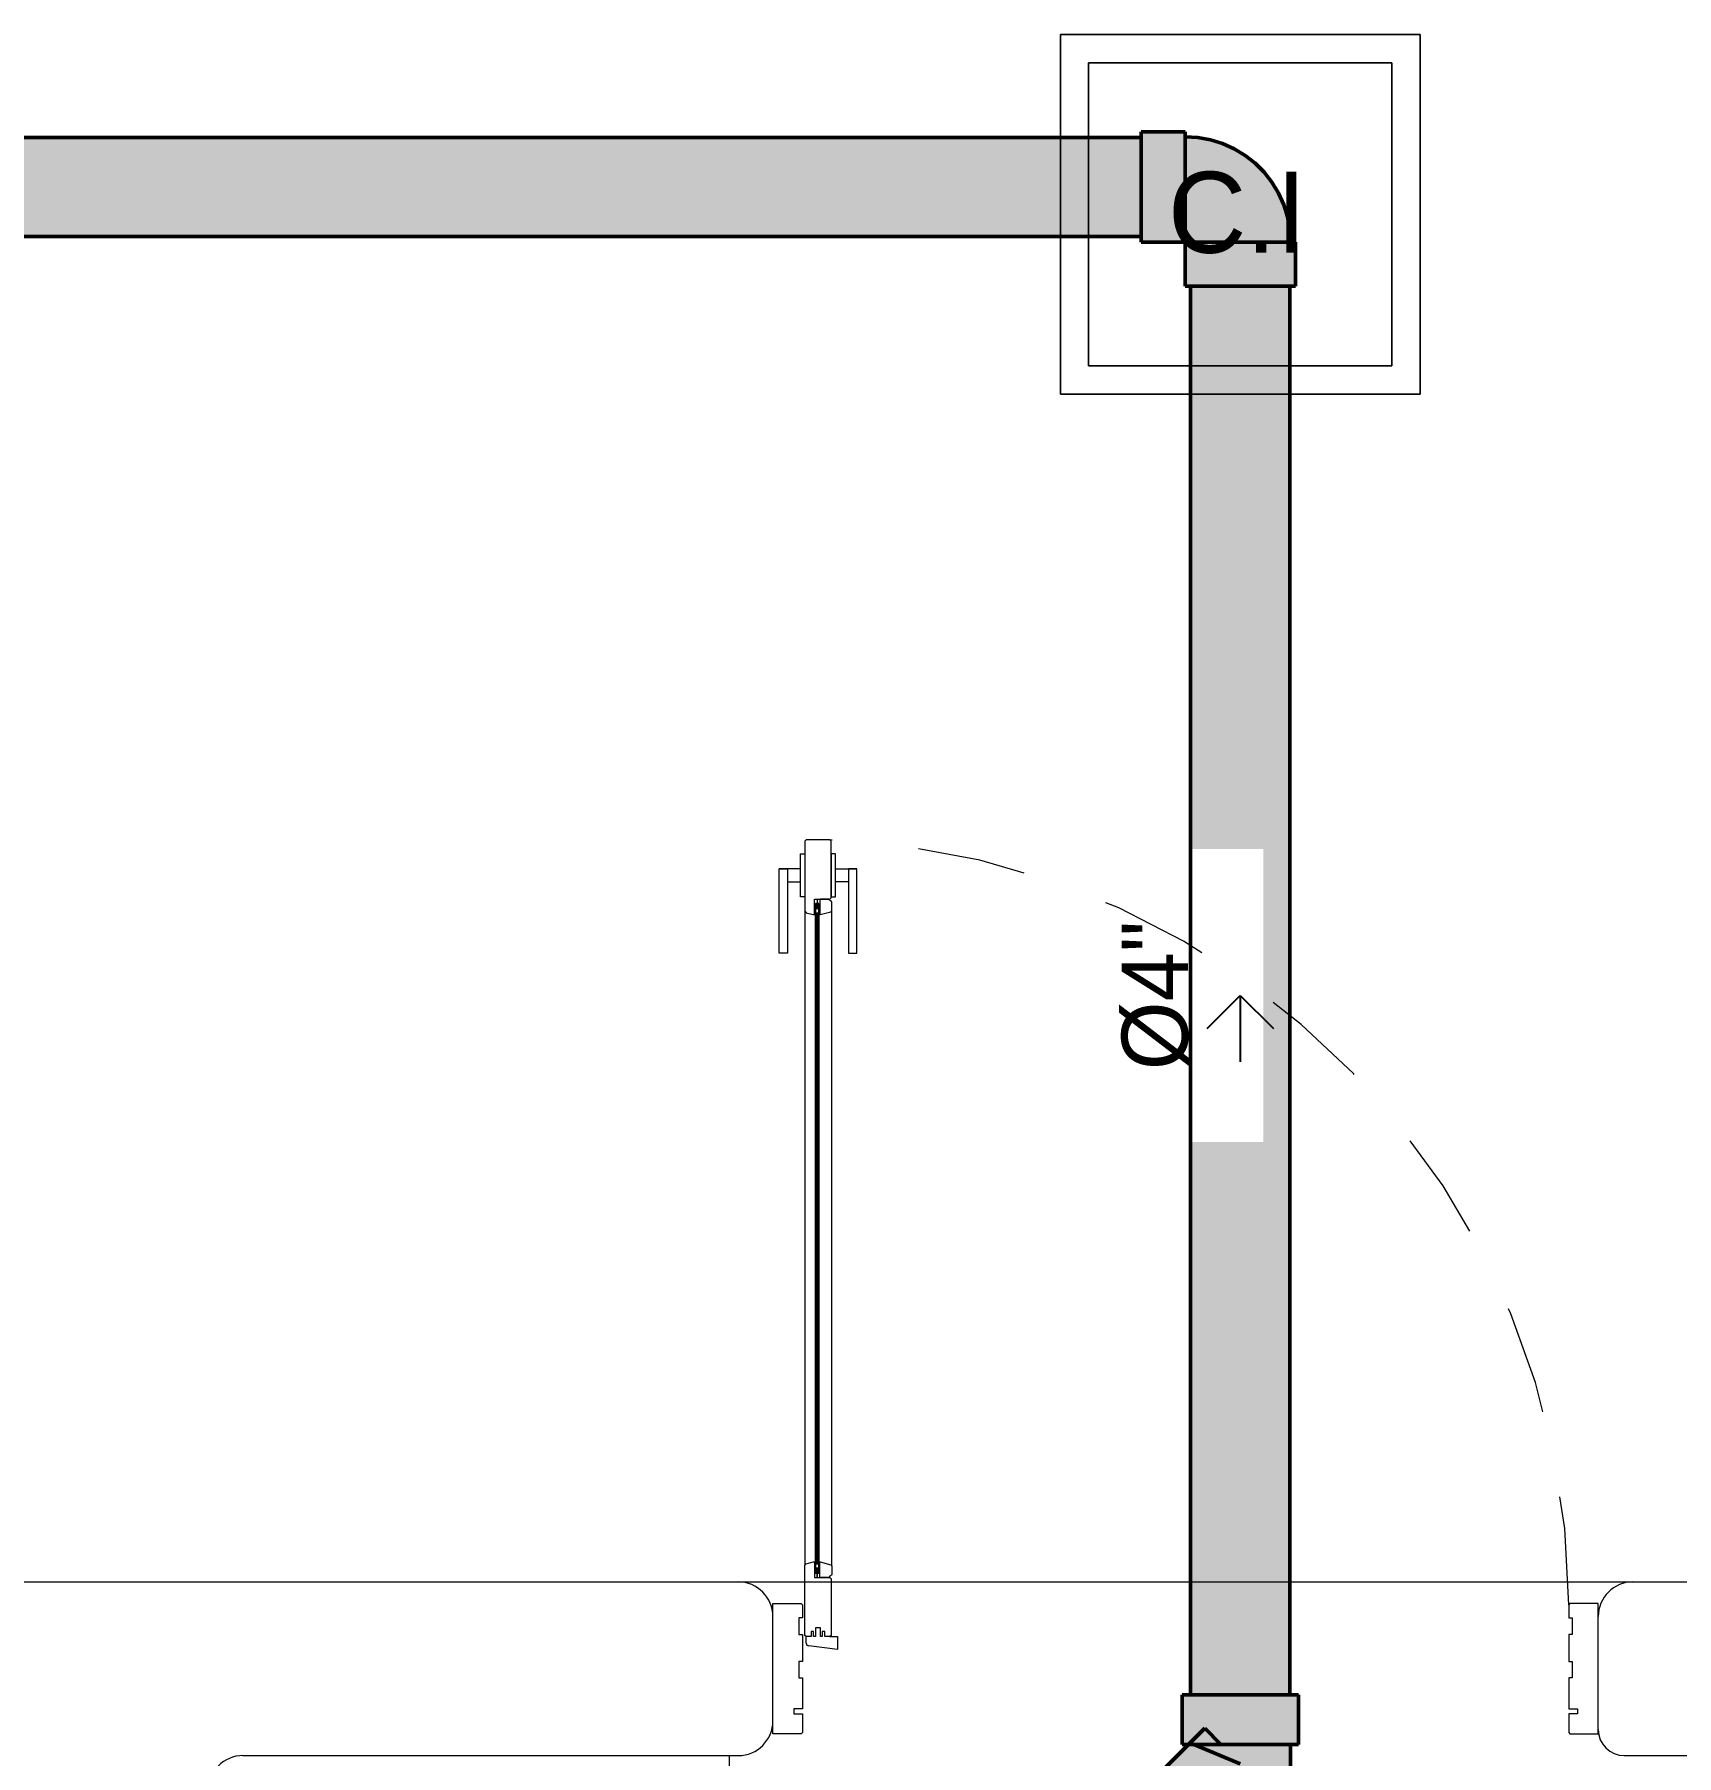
# Model space of a CAD drawing. Header units: metres. Extents: x -232 to 581, y 30 to 789.
# Drawn here: x 112.366 to 114.256, y 401.082 to 403.064 of the extents above; entities that cross this region are included whole.
import ezdxf

# ---------------------------------------------------------------- set-up
doc = ezdxf.new("R2010")
doc.units = ezdxf.units.M
doc.linetypes.add('DASHED', pattern=[0.75, 0.5, -0.25])
doc.linetypes.add('HIDDEN2', pattern=[0.1875, 0.125, -0.0625])
for name, color, linetype, lineweight in [('000000ELEMENTOS', 252, 'Continuous', 18), ('A-DOOR', 35, 'Continuous', 5), ('A-WALL', 250, 'Continuous', 20), ('baños', 140, 'Continuous', 0), ('cristales', 131, 'Continuous', 0), ('PROYECCION', 9, 'DASHED', 0), ('SE-2-MADERA', 36, 'Continuous', 9)]:
    doc.layers.add(name, color=color, linetype=linetype, lineweight=lineweight)
doc.layers.add('M-SY-PIPE-STANDARD-Drenaje Sanitario', color=7, linetype='Continuous', true_color=0x726558)
doc.layers.add('PISO', color=7, linetype='Continuous', lineweight=5, true_color=0xe6e6e6)
doc.styles.add('DS-CAST-01', font='GOTHIC.TTF', dxfattribs={"height": 3})
doc.styles.add('SIST.-CAST-01', font='GOTHIC.TTF', dxfattribs={"height": 2})
doc.styles.get("Standard").update_dxf_attribs({"font": 'arial.ttf'})

# ---------------------------------------------------------------- blocks, each defined once
blk = doc.blocks.new('Fenton Bead')
at = {"color": 7}
blk.add_lwpolyline([(2.1, 12.5, -0.341999), (0.2, 11), (0, 10.7), (0, 1), (1, 0), (18, 0), (18, 0.5), (14.7, 12.9, 0.339454), (13.2, 14), (4.1, 14, 0.341999)], format="xyb", close=True, dxfattribs=at)
blk = doc.blocks.new('20.03.2026 LN 09 PRIMER NIVEL ARQ')
at = {"layer": 'A-DOOR', "color": 1}
blk.add_lwpolyline([(9.4669, -41.7118), (9.4669, -42.4832), (9.4629, -42.4832), (9.4629, -41.7118)], close=True, dxfattribs=at)
at = {"layer": 'A-WALL', "color": 1}
for p, q in [((7.654, -42.4932), (9.374, -42.4932)), ((10.404, -42.4932), (11.749, -42.4932)), ((9.414, -42.6532), (9.414, -42.5332)), ((10.364, -42.6632), (10.364, -42.5332)), ((8.804, -42.6932), (9.374, -42.6932)), ((10.394, -42.6932), (10.394, -42.6932)), ((10.394, -42.6932), (10.524, -42.6932))]:
    blk.add_line(p, q, dxfattribs=at)
for centre, radius, start, end in [((9.374, -42.5332), 0.04, 0, 90), ((10.404, -42.5332), 0.04, 90, 180), ((9.374, -42.6532), 0.04, 270, 0), ((10.394, -42.6632), 0.03, 180, 270), ((8.804, -42.7332), 0.04, 90, 180)]:
    blk.add_arc(centre, radius, start, end, dxfattribs=at)
at = {"layer": 'baños', "color": 1}
blk.add_line((9.364, -43.4932), (9.364, -42.6932), dxfattribs=at)
at = {"layer": 'cristales', "color": 1, "const_width": 0.004}
blk.add_lwpolyline([(9.4649, -41.7228), (9.4649, -42.4722)], dxfattribs=at)
at = {"layer": 'PISO', "color": 1}
blk.add_line((9.374, -42.4932), (10.404, -42.4932), dxfattribs=at)
at = {"layer": 'PROYECCION', "color": 1, "linetype": 'HIDDEN2'}
blk.add_arc((9.4468, -42.5214), 0.8832, 0.11, 87.8862, dxfattribs=at)
at = {"layer": 'SE-2-MADERA', "color": 1}
for p, q in [((9.4524, -41.6388), (9.4509, -41.6403)), ((9.4509, -41.6403), (9.4509, -41.7209)), ((9.4794, -41.6388), (9.4524, -41.6388)), ((9.4809, -41.6403), (9.4794, -41.6388)), ((9.4809, -41.7053), (9.4809, -41.6403)), ((9.4459, -41.672), (9.4211, -41.672)), ((9.4459, -41.6918), (9.4459, -41.672)), ((9.4859, -41.6918), (9.4859, -41.672)), ((9.4859, -41.672), (9.5106, -41.672)), ((9.4308, -41.687), (9.4459, -41.687)), ((9.501, -41.687), (9.4859, -41.687)), ((9.4619, -41.7243), (9.4619, -41.7068)), ((9.4619, -41.7068), (9.4794, -41.7068)), ((9.4629, -41.7118), (9.4669, -41.7178)), ((9.4669, -41.7118), (9.4629, -41.7178)), ((9.4649, -41.7068), (9.4649, -41.7118)), ((9.4649, -41.7068), (9.4649, -41.7118)), ((9.4794, -41.7068), (9.4809, -41.7053)), ((9.4819, -42.4749), (9.4819, -41.72)), ((9.4509, -41.7209), (9.4523, -41.7228)), ((9.4509, -41.7209), (9.4509, -42.474)), ((9.4523, -41.7228), (9.4604, -41.7248)), ((9.4604, -41.7248), (9.4614, -41.7248)), ((9.4614, -41.7248), (9.4619, -41.7243)), ((9.4509, -42.474), (9.4523, -42.4722)), ((9.4523, -42.4722), (9.4604, -42.4702)), ((9.4604, -42.4702), (9.4614, -42.4702)), ((9.4614, -42.4702), (9.4619, -42.4707)), ((9.4619, -42.4707), (9.4619, -42.4882)), ((9.4509, -42.5547), (9.4509, -42.474)), ((9.4619, -42.4882), (9.4794, -42.4882)), ((9.4629, -42.4832), (9.4669, -42.4772)), ((9.4669, -42.4832), (9.4629, -42.4772)), ((9.4649, -42.4882), (9.4649, -42.4832)), ((9.4649, -42.4882), (9.4649, -42.4832)), ((9.4794, -42.4882), (9.4809, -42.4897)), ((9.4809, -42.4897), (9.4809, -42.5547)), ((9.414, -42.6682), (9.414, -42.5182)), ((9.414, -42.5182), (9.4465, -42.5182)), ((9.4465, -42.5182), (9.448, -42.5197)), ((9.448, -42.5197), (9.448, -42.5347)), ((10.3315, -42.5182), (10.33, -42.5197)), ((10.33, -42.5197), (10.33, -42.5347)), ((10.364, -42.5182), (10.3315, -42.5182)), ((10.364, -42.6682), (10.364, -42.5182)), ((9.448, -42.5347), (9.444, -42.5347)), ((9.444, -42.5347), (9.444, -42.5537)), ((9.4606, -42.5502), (9.4579, -42.5502)), ((9.4579, -42.5502), (9.4579, -42.5562)), ((9.4606, -42.5562), (9.4606, -42.5502)), ((9.4689, -42.5462), (9.4629, -42.5462)), ((9.4629, -42.5462), (9.4629, -42.5562)), ((9.4689, -42.5562), (9.4689, -42.5462)), ((9.4736, -42.5502), (9.4709, -42.5502)), ((9.4709, -42.5502), (9.4709, -42.5562)), ((9.4736, -42.5562), (9.4736, -42.5502)), ((10.33, -42.5347), (10.334, -42.5347)), ((10.334, -42.5347), (10.334, -42.5537)), ((9.444, -42.5537), (9.448, -42.5537)), ((9.448, -42.5537), (9.448, -42.5847)), ((9.4524, -42.5562), (9.4509, -42.5547)), ((9.4579, -42.5562), (9.4524, -42.5562)), ((9.4524, -42.5639), (9.4524, -42.5562)), ((9.4884, -42.5712), (9.4552, -42.5669)), ((9.4629, -42.5562), (9.4606, -42.5562)), ((9.4709, -42.5562), (9.4689, -42.5562)), ((9.4794, -42.5562), (9.4736, -42.5562)), ((9.4809, -42.5547), (9.4794, -42.5562)), ((9.4794, -42.5562), (9.4884, -42.5562)), ((9.4884, -42.5562), (9.4884, -42.5712)), ((10.33, -42.5537), (10.33, -42.5847)), ((10.334, -42.5537), (10.33, -42.5537)), ((9.448, -42.5847), (9.444, -42.5847)), ((9.444, -42.5847), (9.444, -42.6037)), ((10.33, -42.5847), (10.334, -42.5847)), ((10.334, -42.5847), (10.334, -42.6037)), ((9.444, -42.6037), (9.448, -42.6037)), ((9.448, -42.6037), (9.448, -42.6392)), ((10.334, -42.6037), (10.33, -42.6037)), ((10.33, -42.6037), (10.33, -42.6392)), ((9.448, -42.6392), (9.438, -42.6392)), ((9.438, -42.6392), (9.438, -42.6452)), ((9.438, -42.6452), (9.448, -42.6452)), ((9.448, -42.6452), (9.448, -42.6667)), ((10.33, -42.6392), (10.34, -42.6392)), ((10.34, -42.6452), (10.33, -42.6452)), ((10.33, -42.6452), (10.33, -42.6667)), ((10.34, -42.6392), (10.34, -42.6452)), ((9.4465, -42.6682), (9.414, -42.6682)), ((9.448, -42.6667), (9.4465, -42.6682)), ((10.33, -42.6667), (10.3315, -42.6682)), ((10.3315, -42.6682), (10.364, -42.6682))]:
    blk.add_line(p, q, dxfattribs=at)
for points in [[(9.4509, -41.6548), (9.4509, -41.7042), (9.4459, -41.7042), (9.4459, -41.6548)], [(9.4809, -41.6548), (9.4809, -41.7042), (9.4859, -41.7042), (9.4859, -41.6548)], [(9.4211, -41.672), (9.4308, -41.672), (9.4308, -41.7693), (9.4211, -41.7693)], [(9.5106, -41.672), (9.501, -41.672), (9.501, -41.7693), (9.5106, -41.7693)], [(9.4619, -41.7243), (9.4619, -41.7123), (9.4629, -41.7123), (9.4629, -41.7243)], [(9.4629, -41.7118), (9.4629, -41.7178), (9.4669, -41.7178), (9.4669, -41.7118)], [(9.4629, -41.7118), (9.4629, -42.4832), (9.4669, -42.4832), (9.4669, -41.7118)], [(9.4629, -41.7178), (9.4629, -41.7228), (9.4669, -41.7228), (9.4669, -41.7178)], [(9.4669, -41.7243), (9.4669, -41.7123), (9.4679, -41.7123), (9.4679, -41.7243)], [(9.4619, -42.4707), (9.4619, -42.4827), (9.4629, -42.4827), (9.4629, -42.4707)], [(9.4629, -42.4772), (9.4629, -42.4722), (9.4669, -42.4722), (9.4669, -42.4772)], [(9.4669, -42.4707), (9.4669, -42.4827), (9.4679, -42.4827), (9.4679, -42.4707)], [(9.4629, -42.4832), (9.4629, -42.4772), (9.4669, -42.4772), (9.4669, -42.4832)], [(9.4649, -42.4882), (9.4649, -42.4832), (9.4649, -42.4832), (9.4649, -42.4882)]]:
    blk.add_lwpolyline(points, close=True, dxfattribs=at)
blk.add_lwpolyline([(9.4804, -41.7089, -0.341999), (9.4789, -41.707), (9.4785, -41.7068), (9.4689, -41.7068), (9.4679, -41.7078), (9.4679, -41.7248), (9.4684, -41.7248), (9.4808, -41.7215, 0.339454), (9.4819, -41.72), (9.4819, -41.7109, 0.341999)], format="xyb", close=True, dxfattribs=at)
blk.add_arc((9.4554, -42.5639), 0.003, 179.9985, 265.7109, dxfattribs=at)
at = {"layer": 'SE-2-MADERA', "color": 1, "xscale": -0.001000000023175567, "yscale": 0.001000000023175567, "zscale": 0.001000000023175567, "rotation": 270}
blk.add_blockref('Fenton Bead', (9.4679, -42.4882), dxfattribs=at)
at = {"layer": 'baños', "color": 1, "linetype": 'Continuous'}
for tag, p in [('MODELNUMBER', (-12.0611, -62.0707)), ('MATERIAL', (-12.0611, -62.0709)), ('PRODUCT', (-12.0611, -62.0708)), ('TRADENAME', (-12.0611, -62.0708))]:
    blk.add_attdef(tag, p, '', height=0.0000254, rotation=359.9999, dxfattribs=at)
blk = doc.blocks.new('_Open90')
at = {"color": 0, "linetype": 'ByBlock', "lineweight": -2}
for p, q in [((-0.5, 0.5), (0, 0)), ((0, 0), (-1, 0)), ((0, 0), (-0.5, -0.5))]:
    blk.add_line(p, q, dxfattribs=at)
blk = doc.blocks.new('DR 20.03.26 LN09')
at = {"layer": 'M-SY-PIPE-STANDARD-Drenaje Sanitario', "linetype": 'Continuous', "lineweight": 50}
for points in [[(-13967.322, -2180.615), (-13967.322, -2185.615), (-13965.322, -2185.615), (-13965.322, -2187.615), (-13962.822, -2187.615), (-13960.322, -2187.615), (-13960.322, -2185.615), (-13960.541, -2185.615), (-13960.576, -2185.038), (-13960.68, -2184.47), (-13960.852, -2183.919), (-13961.089, -2183.393), (-13961.387, -2182.899), (-13961.743, -2182.444), (-13962.152, -2182.036), (-13962.606, -2181.68), (-13963.1, -2181.381), (-13963.627, -2181.144), (-13964.178, -2180.972), (-13964.746, -2180.868), (-13965.322, -2180.833), (-13965.322, -2180.615)], [(-14225.375, -2180.865), (-14225.375, -2185.365), (-13967.322, -2185.365), (-13967.322, -2183.115), (-13967.322, -2180.865), (-14088.798, -2180.865), (-14088.798, -2184.164), (-14102.099, -2184.164), (-14102.099, -2180.865)], [(-13965.072, -2251.491), (-13962.822, -2251.491), (-13960.572, -2251.491), (-13960.572, -2187.615), (-13962.822, -2187.615), (-13965.072, -2187.615), (-13965.072, -2213.127), (-13961.773, -2213.127), (-13961.773, -2226.428), (-13965.072, -2226.428)], [(-13968.932, -2256.991), (-13970.523, -2258.582), (-13966.789, -2262.317), (-13965.463, -2260.991), (-13965.463, -2262.241), (-13960.182, -2262.241), (-13960.182, -2259.991), (-13960.541, -2259.991), (-13960.541, -2253.741), (-13960.182, -2253.741), (-13960.182, -2251.491), (-13965.463, -2251.491), (-13965.463, -2253.741), (-13965.173, -2253.741), (-13968.678, -2257.245)]]:
    blk.add_hatch(color=251, dxfattribs=at).paths.add_polyline_path(points, flags=0)
at = {"layer": '000000ELEMENTOS', "color": 10, "linetype": 'Continuous', "lineweight": 15}
for p, q in [((-13954.666, -2176.196), (-13970.979, -2176.196)), ((-13970.979, -2176.196), (-13970.979, -2192.509)), ((-13954.666, -2192.509), (-13954.666, -2176.196)), ((-13955.947, -2177.477), (-13969.697, -2177.477)), ((-13969.697, -2177.477), (-13969.697, -2191.228)), ((-13955.947, -2191.228), (-13955.947, -2177.477)), ((-13969.697, -2191.228), (-13955.947, -2191.228)), ((-13970.979, -2192.509), (-13954.666, -2192.509))]:
    blk.add_line(p, q, dxfattribs=at)
at = {"layer": '000000ELEMENTOS'}
for p, q in [((-13970.979, -2176.196), (-13954.666, -2176.196)), ((-13970.979, -2192.509), (-13970.979, -2176.196)), ((-13954.666, -2176.196), (-13954.666, -2192.509)), ((-13969.697, -2177.477), (-13955.947, -2177.477)), ((-13969.697, -2191.228), (-13969.697, -2177.477)), ((-13955.947, -2177.477), (-13955.947, -2191.228)), ((-13955.947, -2191.228), (-13969.697, -2191.228)), ((-13954.666, -2192.509), (-13970.979, -2192.509))]:
    blk.add_line(p, q, dxfattribs=at)
at = {"layer": 'M-SY-PIPE-STANDARD-Drenaje Sanitario', "color": 251, "linetype": 'Continuous', "lineweight": 50}
for points in [[(-13967.322, -2180.615), (-13967.322, -2185.615)], [(-13965.322, -2180.615), (-13967.322, -2180.615)], [(-13965.322, -2185.615), (-13965.322, -2180.615)], [(-13967.322, -2180.865), (-14225.375, -2180.865)], [(-13967.322, -2185.365), (-13967.322, -2180.865)], [(-13965.322, -2180.833), (-13964.746, -2180.868), (-13964.178, -2180.972), (-13963.627, -2181.144), (-13963.1, -2181.381), (-13962.606, -2181.68), (-13962.152, -2182.036), (-13961.743, -2182.444), (-13961.387, -2182.899), (-13961.089, -2183.393), (-13960.852, -2183.919), (-13960.68, -2184.47), (-13960.576, -2185.038), (-13960.541, -2185.615)], [(-13965.322, -2185.396), (-13965.322, -2180.833)], [(-14225.375, -2185.365), (-13967.322, -2185.365)], [(-13965.104, -2185.615), (-13965.107, -2185.577), (-13965.117, -2185.54), (-13965.133, -2185.505), (-13965.155, -2185.474), (-13965.182, -2185.447), (-13965.213, -2185.425), (-13965.247, -2185.409), (-13965.284, -2185.399), (-13965.322, -2185.396)], [(-13965.322, -2185.615), (-13967.322, -2185.615)], [(-13962.822, -2185.615), (-13965.322, -2185.615)], [(-13965.322, -2187.615), (-13965.322, -2185.615)], [(-13960.541, -2185.615), (-13965.104, -2185.615)], [(-13960.322, -2185.615), (-13962.822, -2185.615)], [(-13960.322, -2187.615), (-13960.322, -2185.615)], [(-13965.322, -2187.615), (-13962.822, -2187.615)], [(-13960.572, -2187.615), (-13965.072, -2187.615)], [(-13965.072, -2187.615), (-13965.072, -2251.491)], [(-13962.822, -2187.615), (-13960.322, -2187.615)], [(-13960.572, -2251.491), (-13960.572, -2187.615)], [(-13960.182, -2251.491), (-13965.463, -2251.491)], [(-13965.463, -2251.491), (-13965.463, -2253.741)], [(-13965.072, -2251.491), (-13960.572, -2251.491)], [(-13960.182, -2251.491), (-13960.182, -2253.741)], [(-13968.678, -2257.245), (-13964.435, -2253.003)], [(-13964.435, -2253.003), (-13963.697, -2253.741)], [(-13965.463, -2253.741), (-13960.182, -2253.741)], [(-13963.697, -2253.741), (-13964.935, -2253.741)], [(-13964.935, -2253.741), (-13962.822, -2254.616)], [(-13960.541, -2253.741), (-13963.697, -2253.741)], [(-13960.541, -2259.991), (-13960.541, -2253.741)]]:
    blk.add_lwpolyline(points, dxfattribs=at)
at = {"layer": 'M-SY-PIPE-STANDARD-Drenaje Sanitario', "color": 251, "linetype": 'Continuous', "lineweight": -3, "xscale": 3.000000000000001, "yscale": 3.000000000000001, "zscale": 3.000000000000001, "rotation": 90}
blk.add_blockref('_Open90', (-13962.822, -2219.778), dxfattribs=at)
at = {"layer": '000000ELEMENTOS', "style": 'SIST.-CAST-01'}
blk.add_text('C.I', height=3.6735, dxfattribs=at).set_placement((-13966.099, -2186.098))
at = {"layer": 'M-SY-PIPE-STANDARD-Drenaje Sanitario', "color": 251, "linetype": 'Continuous', "lineweight": -3, "insert": (-13966.642, -2219.778), "char_height": 3, "attachment_point": 5, "rotation": 90, "style": 'DS-CAST-01'}
blk.add_mtext('%%C4"', dxfattribs=at)

msp = doc.modelspace()

# ---------------------------------------------------------------- block references
at = {"color": 1}
msp.add_blockref('20.03.2026 LN 09 PRIMER NIVEL ARQ', (103.8018, 443.7748), dxfattribs=at)
at = {"layer": 'M-SY-PIPE-STANDARD-Drenaje Sanitario', "xscale": 0.02539304808409144, "yscale": 0.02539304808409144, "zscale": 0.02539304808409144}
msp.add_blockref('DR 20.03.26 LN09', (468.3124, 458.3238), dxfattribs=at)

doc.saveas('drawing.dxf')
